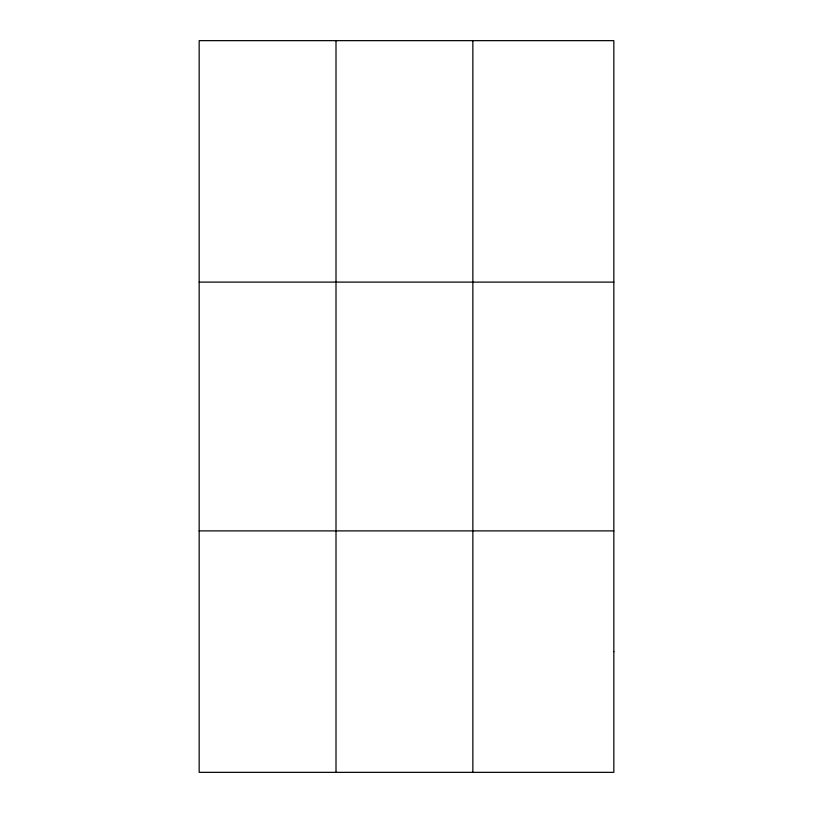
<?xml version="1.0" encoding="UTF-8"?>
<svg xmlns="http://www.w3.org/2000/svg" width="813" height="813" viewBox="0 0 813 813"><rect width="100%" height="100%" fill="white"/><g stroke="black" fill="none" stroke-linecap="round" stroke-linejoin="round"><path stroke-width="1.22" d="M336.003 772.35L336.003 40.65M472.851 772.35L472.851 40.65M199.165 282.111L613.835 282.111M199.165 530.889L613.835 530.889M613.835 651.62L613.835 772.35L199.165 772.35L199.165 40.65L613.835 40.65L613.835 651.62"/></g></svg>
